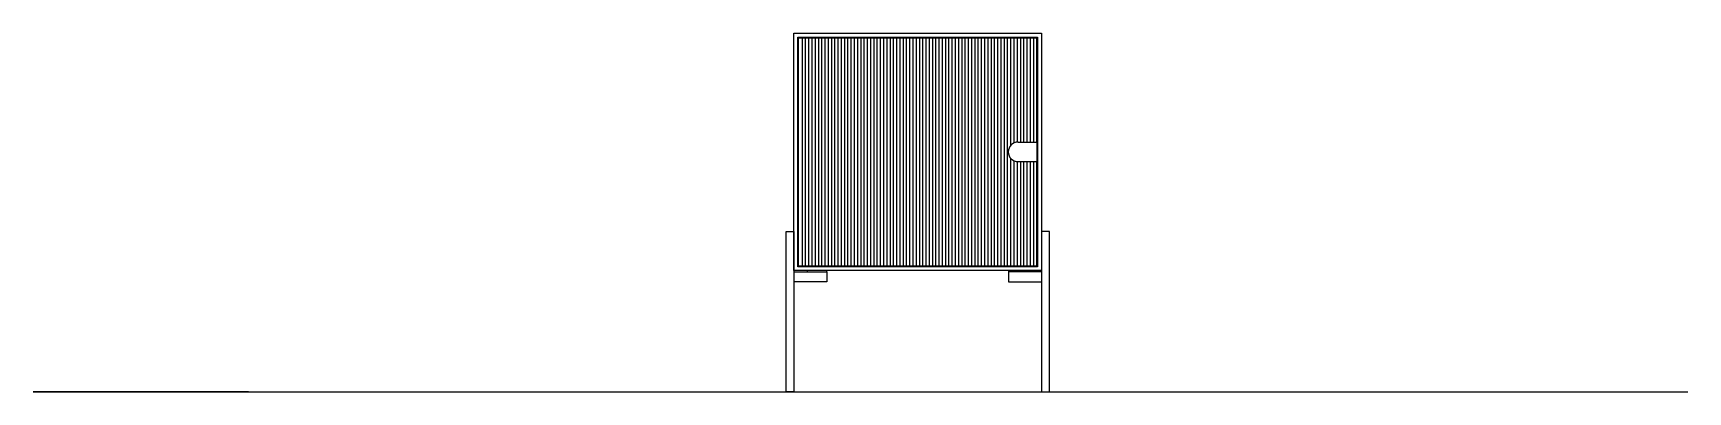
# Model space of a CAD drawing. Header units: millimetres. Extents: x 1350 to 3889, y 11 to 561.
import ezdxf

# ---------------------------------------------------------------- set-up
doc = ezdxf.new("R2010")
doc.units = ezdxf.units.MM

msp = doc.modelspace()

# ---------------------------------------------------------------- linework, layer by layer
for p, q in [((2517.2, 197.4), (2517.2, 561.4)), ((2517.2, 561.4), (2897.2, 561.4)), ((2897.2, 561.4), (2897.2, 197.4)), ((2523.2, 203.4), (2523.2, 555.4)), ((2523.2, 555.4), (2891.2, 555.4)), ((2524.2, 554.4), (2890.2, 554.4)), ((2524.2, 204.4), (2524.2, 554.4)), ((2890.2, 554.4), (2890.2, 204.4)), ((2891.2, 555.4), (2891.2, 203.4)), ((2861.2, 364.4), (2890.2, 364.4)), ((2891.2, 203.4), (2523.2, 203.4)), ((2890.2, 204.4), (2524.2, 204.4)), ((2897.2, 197.4), (2517.2, 197.4))]:
    msp.add_line(p, q)
at = {"color": 252}
for points in [[(2529.7, 554.4), (2529.7, 554.4), (2529.7, 204.4)], [(2534.7, 554.4), (2534.7, 554.4), (2534.7, 204.4)], [(2539.7, 554.4), (2539.7, 554.4), (2539.7, 204.4)], [(2544.7, 554.4), (2544.7, 554.4), (2544.7, 204.4)], [(2549.7, 554.4), (2549.7, 554.4), (2549.7, 204.4)], [(2554.7, 554.4), (2554.7, 554.4), (2554.7, 204.4)], [(2559.7, 554.4), (2559.7, 554.4), (2559.7, 204.4)], [(2564.7, 554.4), (2564.7, 554.4), (2564.7, 204.4)], [(2569.7, 554.4), (2569.7, 554.4), (2569.7, 204.4)], [(2574.7, 554.4), (2574.7, 554.4), (2574.7, 204.4)], [(2579.7, 554.4), (2579.7, 554.4), (2579.7, 204.4)], [(2584.7, 554.4), (2584.7, 554.4), (2584.7, 204.4)], [(2589.7, 554.4), (2589.7, 554.4), (2589.7, 204.4)], [(2594.7, 554.4), (2594.7, 554.4), (2594.7, 204.4)], [(2599.7, 554.4), (2599.7, 554.4), (2599.7, 204.4)], [(2604.7, 554.4), (2604.7, 554.4), (2604.7, 204.4)], [(2609.7, 554.4), (2609.7, 554.4), (2609.7, 204.4)], [(2614.7, 554.4), (2614.7, 554.4), (2614.7, 204.4)], [(2619.7, 554.4), (2619.7, 554.4), (2619.7, 204.4)], [(2624.7, 554.4), (2624.7, 554.4), (2624.7, 204.4)], [(2629.7, 554.4), (2629.7, 554.4), (2629.7, 204.4)], [(2634.7, 554.4), (2634.7, 554.4), (2634.7, 204.4)], [(2639.7, 554.4), (2639.7, 554.4), (2639.7, 204.4)], [(2644.7, 554.4), (2644.7, 554.4), (2644.7, 204.4)], [(2649.7, 554.4), (2649.7, 554.4), (2649.7, 204.4)], [(2654.7, 554.4), (2654.7, 554.4), (2654.7, 204.4)], [(2659.7, 554.4), (2659.7, 554.4), (2659.7, 204.4)], [(2664.7, 554.4), (2664.7, 554.4), (2664.7, 204.4)], [(2669.7, 554.4), (2669.7, 554.4), (2669.7, 204.4)], [(2674.7, 554.4), (2674.7, 554.4), (2674.7, 204.4)], [(2679.7, 554.4), (2679.7, 554.4), (2679.7, 204.4)], [(2684.7, 554.4), (2684.7, 554.4), (2684.7, 204.4)], [(2689.7, 554.4), (2689.7, 554.4), (2689.7, 204.4)], [(2694.7, 554.4), (2694.7, 554.4), (2694.7, 204.4)], [(2699.7, 554.4), (2699.7, 554.4), (2699.7, 204.4)], [(2704.7, 554.4), (2704.7, 554.4), (2704.7, 204.4)], [(2709.7, 554.4), (2709.7, 554.4), (2709.7, 204.4)], [(2714.7, 554.4), (2714.7, 554.4), (2714.7, 204.4)], [(2719.7, 554.4), (2719.7, 554.4), (2719.7, 204.4)], [(2724.7, 554.4), (2724.7, 554.4), (2724.7, 204.4)], [(2729.7, 554.4), (2729.7, 554.4), (2729.7, 204.4)], [(2734.7, 554.4), (2734.7, 554.4), (2734.7, 204.4)], [(2739.7, 554.4), (2739.7, 554.4), (2739.7, 204.4)], [(2744.7, 554.4), (2744.7, 554.4), (2744.7, 204.4)], [(2749.7, 554.4), (2749.7, 554.4), (2749.7, 204.4)], [(2754.7, 554.4), (2754.7, 554.4), (2754.7, 204.4)], [(2759.7, 554.4), (2759.7, 554.4), (2759.7, 204.4)], [(2764.7, 554.4), (2764.7, 554.4), (2764.7, 204.4)], [(2769.7, 554.4), (2769.7, 554.4), (2769.7, 204.4)], [(2774.7, 554.4), (2774.7, 554.4), (2774.7, 204.4)], [(2779.7, 554.4), (2779.7, 554.4), (2779.7, 204.4)], [(2784.7, 554.4), (2784.7, 554.4), (2784.7, 204.4)], [(2789.7, 554.4), (2789.7, 554.4), (2789.7, 204.4)], [(2794.7, 554.4), (2794.7, 554.4), (2794.7, 204.4)], [(2799.7, 554.4), (2799.7, 554.4), (2799.7, 204.4)], [(2804.7, 554.4), (2804.7, 554.4), (2804.7, 204.4)], [(2809.7, 554.4), (2809.7, 554.4), (2809.7, 204.4)], [(2814.7, 554.4), (2814.7, 554.4), (2814.7, 204.4)], [(2819.7, 554.4), (2819.7, 554.4), (2819.7, 204.4)], [(2824.7, 554.4), (2824.7, 554.4), (2824.7, 204.4)], [(2829.7, 554.4), (2829.7, 554.4), (2829.7, 204.4)], [(2834.7, 554.4), (2834.7, 554.4), (2834.7, 204.4)], [(2839.7, 554.4), (2839.7, 554.4), (2839.7, 204.4)], [(2844.7, 554.4), (2844.7, 554.4), (2844.7, 204.4)], [(2849.7, 554.4), (2849.7, 554.4), (2849.7, 389.1)], [(2854.7, 554.4), (2854.7, 554.4), (2854.7, 393)], [(2859.7, 554.4), (2859.7, 554.4), (2859.7, 394.4)], [(2864.7, 554.4), (2864.7, 554.4), (2864.7, 394.4)], [(2869.7, 554.4), (2869.7, 554.4), (2869.7, 394.4)], [(2874.7, 554.4), (2874.7, 554.4), (2874.7, 394.4)], [(2879.7, 554.4), (2879.7, 554.4), (2879.7, 394.4)], [(2884.7, 554.4), (2884.7, 554.4), (2884.7, 394.4)], [(2889.7, 554.4), (2889.7, 554.4), (2889.7, 394.4)], [(2849.7, 369.8), (2849.7, 204.4)], [(2854.7, 365.9), (2854.7, 204.4)], [(2859.7, 364.5), (2859.7, 204.4)], [(2864.7, 364.4), (2864.7, 204.4)], [(2869.7, 364.4), (2869.7, 204.4)], [(2874.7, 364.4), (2874.7, 204.4)], [(2879.7, 364.4), (2879.7, 204.4)], [(2884.7, 364.4), (2884.7, 204.4)], [(2889.7, 364.4), (2889.7, 204.4)]]:
    msp.add_lwpolyline(points, dxfattribs=at)
for points in [[(2861.2, 394.4), (2890.2, 394.4)], [(2517.7, 195.4), (2567.7, 195.4), (2567.7, 180.4), (2517.7, 180.4)], [(2567.7, 195.4), (2567.7, 197.4), (2537.7, 197.4), (2537.7, 195.4)], [(2876.7, 195.4), (2876.7, 197.4), (2846.7, 197.4), (2846.7, 195.4)], [(2896.7, 195.4), (2846.7, 195.4), (2846.7, 180.4), (2896.7, 180.4)], [(1680.5, 11.4), (1349.7, 11.4), (3889.1, 11.4)]]:
    msp.add_lwpolyline(points)
for points in [[(2505.2, 257.4), (2517.2, 257.4), (2517.2, 11.4), (2505.2, 11.4)], [(2909.2, 257.4), (2897.2, 257.4), (2897.2, 11.4), (2909.2, 11.4)]]:
    msp.add_lwpolyline(points, close=True)
msp.add_arc((2861.2, 379.4), 15, 90, 270)

doc.saveas('drawing.dxf')
